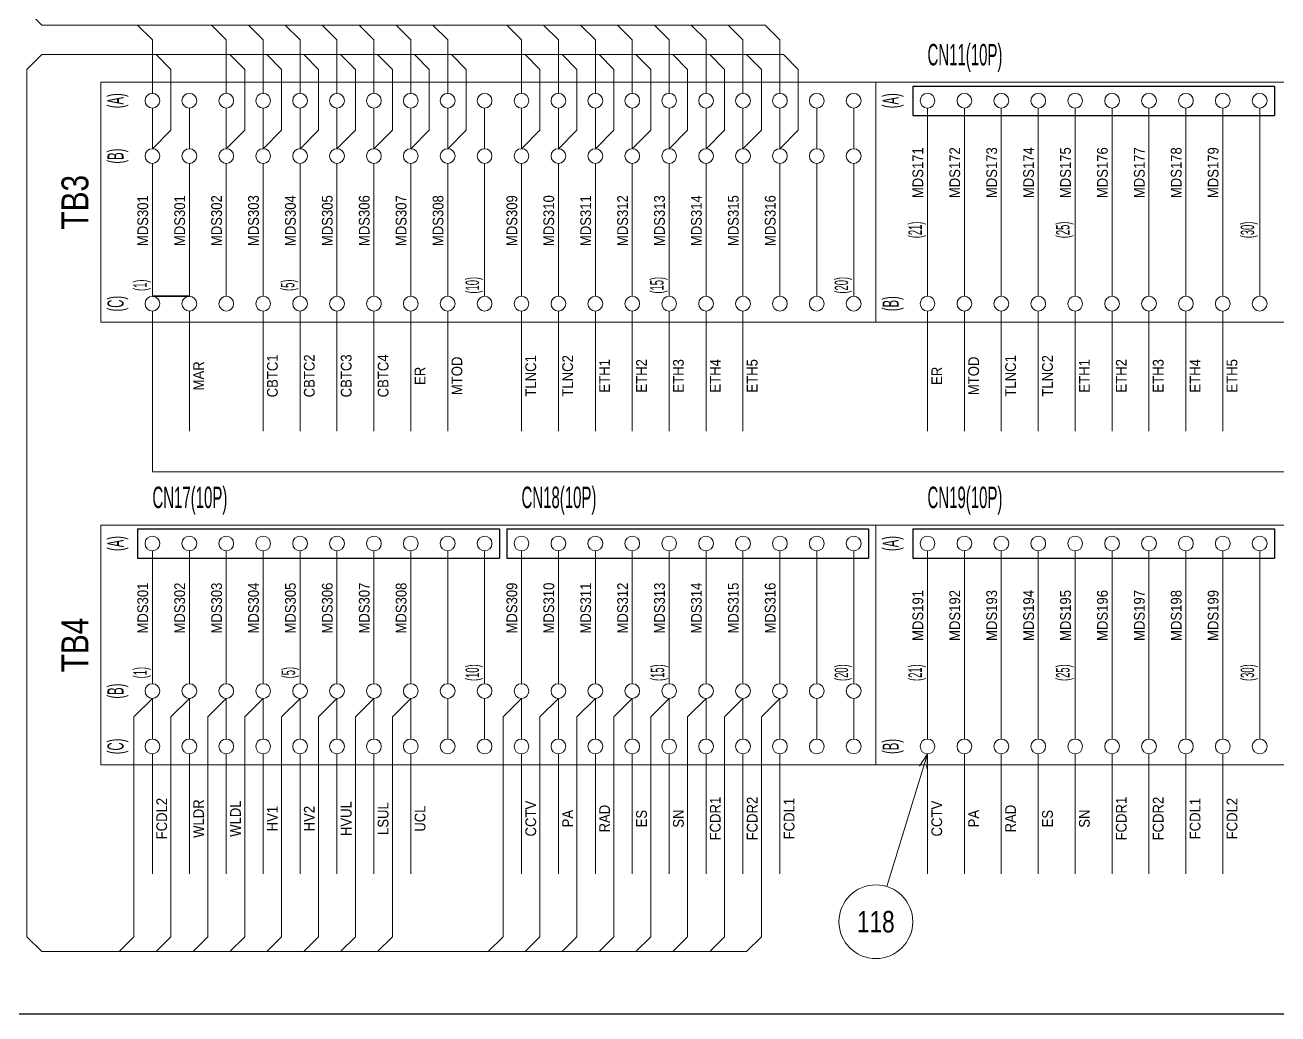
# Model space of a CAD drawing. Header units: millimetres. Extents: x 10 to 832, y 7 to 590.
# Drawn here: x 94.7 to 264.5, y 15 to 149 of the extents above; entities that cross this region are included whole.
import ezdxf
from ezdxf.enums import TextEntityAlignment as Align

# ---------------------------------------------------------------- set-up
doc = ezdxf.new("R2010")
doc.units = ezdxf.units.MM
for name, color, linetype in [('GR1_02', 7, 'Continuous'), ('GR1_03', 7, 'Continuous'), ('GR1_04', 7, 'Continuous'), ('GR1_15', 7, 'Continuous'), ('図面枠B6M', 7, 'Continuous')]:
    doc.layers.add(name, color=color, linetype=linetype)
doc.styles.add('HG丸ｺﾞｼｯｸM-PRO', font='')
doc.styles.get('HG丸ｺﾞｼｯｸM-PRO').set_extended_font_data('HG丸ｺﾞｼｯｸM-PRO')

# ---------------------------------------------------------------- blocks, each defined once
blk = doc.blocks.new('BLKF023')
at = {"layer": '図面枠B6M', "color": 2, "linetype": 'Continuous', "lineweight": 25}
blk.add_line((9.5, 15), (831.5, 15), dxfattribs=at)
blk = doc.blocks.new('BLKF039')
at = {"layer": 'GR1_03', "color": 4, "linetype": 'Continuous', "lineweight": 13}
for p, q in [((197, 57.75), (194.5, 55.25)), ((194.5, 55.25), (194.5, 25.46875)), ((192.5, 23.46875), (194.5, 25.46875))]:
    blk.add_line(p, q, dxfattribs=at)
blk = doc.blocks.new('BLKF040')
at = {"layer": 'GR1_03', "color": 4, "linetype": 'Continuous', "lineweight": 13}
for p, q in [((192, 57.75), (189.5, 55.25)), ((189.5, 55.25), (189.5, 25.46875)), ((187.5, 23.46875), (189.5, 25.46875))]:
    blk.add_line(p, q, dxfattribs=at)
blk = doc.blocks.new('BLKF041')
at = {"layer": 'GR1_03', "color": 4, "linetype": 'Continuous', "lineweight": 13}
for p, q in [((187, 57.75), (184.5, 55.25)), ((184.5, 55.25), (184.5, 25.46875)), ((182.5, 23.46875), (184.5, 25.46875))]:
    blk.add_line(p, q, dxfattribs=at)
blk = doc.blocks.new('BLKF042')
at = {"layer": 'GR1_03', "color": 4, "linetype": 'Continuous', "lineweight": 13}
for p, q in [((182, 57.75), (179.5, 55.25)), ((179.5, 55.25), (179.5, 25.46875)), ((177.5, 23.46875), (179.5, 25.46875))]:
    blk.add_line(p, q, dxfattribs=at)
blk = doc.blocks.new('BLKF043')
at = {"layer": 'GR1_03', "color": 4, "linetype": 'Continuous', "lineweight": 13}
for p, q in [((177, 57.75), (174.5, 55.25)), ((174.5, 55.25), (174.5, 25.46875)), ((172.5, 23.46875), (174.5, 25.46875))]:
    blk.add_line(p, q, dxfattribs=at)
blk = doc.blocks.new('BLKF044')
at = {"layer": 'GR1_03', "color": 4, "linetype": 'Continuous', "lineweight": 13}
for p, q in [((172, 57.75), (169.5, 55.25)), ((169.5, 55.25), (169.5, 25.46875)), ((167.5, 23.46875), (169.5, 25.46875))]:
    blk.add_line(p, q, dxfattribs=at)
blk = doc.blocks.new('BLKF045')
at = {"layer": 'GR1_03', "color": 4, "linetype": 'Continuous', "lineweight": 13}
for p, q in [((167, 57.75), (164.5, 55.25)), ((164.5, 55.25), (164.5, 25.46875)), ((162.5, 23.46875), (164.5, 25.46875))]:
    blk.add_line(p, q, dxfattribs=at)
blk = doc.blocks.new('BLKF046')
at = {"layer": 'GR1_03', "color": 4, "linetype": 'Continuous', "lineweight": 13}
for p, q in [((162, 57.75), (159.5, 55.25)), ((159.5, 55.25), (159.5, 25.46875)), ((157.5, 23.46875), (159.5, 25.46875))]:
    blk.add_line(p, q, dxfattribs=at)
blk = doc.blocks.new('BLKF047')
at = {"layer": 'GR1_03', "color": 4, "linetype": 'Continuous', "lineweight": 13}
for p, q in [((147, 57.75), (144.5, 55.25)), ((144.5, 55.25), (144.5, 25.46875)), ((142.5, 23.46875), (144.5, 25.46875))]:
    blk.add_line(p, q, dxfattribs=at)
blk = doc.blocks.new('BLKF048')
at = {"layer": 'GR1_03', "color": 4, "linetype": 'Continuous', "lineweight": 13}
for p, q in [((142, 57.75), (139.5, 55.25)), ((139.5, 55.25), (139.5, 25.46875)), ((137.5, 23.46875), (139.5, 25.46875))]:
    blk.add_line(p, q, dxfattribs=at)
blk = doc.blocks.new('BLKF049')
at = {"layer": 'GR1_03', "color": 4, "linetype": 'Continuous', "lineweight": 13}
for p, q in [((137, 57.75), (134.5, 55.25)), ((134.5, 55.25), (134.5, 25.46875)), ((132.5, 23.46875), (134.5, 25.46875))]:
    blk.add_line(p, q, dxfattribs=at)
blk = doc.blocks.new('BLKF050')
at = {"layer": 'GR1_03', "color": 4, "linetype": 'Continuous', "lineweight": 13}
for p, q in [((132, 57.75), (129.5, 55.25)), ((129.5, 55.25), (129.5, 25.46875)), ((127.5, 23.46875), (129.5, 25.46875))]:
    blk.add_line(p, q, dxfattribs=at)
blk = doc.blocks.new('BLKF051')
at = {"layer": 'GR1_03', "color": 4, "linetype": 'Continuous', "lineweight": 13}
for p, q in [((127, 57.75), (124.5, 55.25)), ((124.5, 55.25), (124.5, 25.46875)), ((122.5, 23.46875), (124.5, 25.46875))]:
    blk.add_line(p, q, dxfattribs=at)
blk = doc.blocks.new('BLKF052')
at = {"layer": 'GR1_03', "color": 4, "linetype": 'Continuous', "lineweight": 13}
for p, q in [((122, 57.75), (119.5, 55.25)), ((119.5, 55.25), (119.5, 25.46875)), ((117.5, 23.46875), (119.5, 25.46875))]:
    blk.add_line(p, q, dxfattribs=at)
blk = doc.blocks.new('BLKF053')
at = {"layer": 'GR1_03', "color": 4, "linetype": 'Continuous', "lineweight": 13}
for p, q in [((117, 57.75), (114.5, 55.25)), ((114.5, 55.25), (114.5, 25.46875)), ((112.5, 23.46875), (114.5, 25.46875))]:
    blk.add_line(p, q, dxfattribs=at)
blk = doc.blocks.new('BLKF054')
at = {"layer": 'GR1_03', "color": 4, "linetype": 'Continuous', "lineweight": 13}
for p, q in [((112, 57.75), (109.5, 55.25)), ((109.5, 55.25), (109.5, 25.46875)), ((107.5, 23.46875), (109.5, 25.46875))]:
    blk.add_line(p, q, dxfattribs=at)
blk = doc.blocks.new('BLKF038')
at = {"layer": 'GR1_03', "color": 4, "linetype": 'Continuous', "lineweight": 13}
for p, q in [((97, 23.46875), (95, 25.46875)), ((192.5, 23.46875), (97, 23.46875))]:
    blk.add_line(p, q, dxfattribs=at)
for name in ['BLKF054', 'BLKF053', 'BLKF052', 'BLKF051', 'BLKF050', 'BLKF049', 'BLKF048', 'BLKF047', 'BLKF046', 'BLKF045', 'BLKF044', 'BLKF043', 'BLKF042', 'BLKF041', 'BLKF040', 'BLKF039']:
    blk.add_blockref(name, (0, 0), dxfattribs=at)
blk = doc.blocks.new('BLKF056')
at = {"layer": 'GR1_03', "color": 4, "linetype": 'Continuous', "lineweight": 13}
for p, q in [((139.5, 143), (137.5, 145)), ((139.5, 134.75), (139.5, 143)), ((137, 132.25), (139.5, 134.75))]:
    blk.add_line(p, q, dxfattribs=at)
blk = doc.blocks.new('BLKF057')
at = {"layer": 'GR1_03', "color": 4, "linetype": 'Continuous', "lineweight": 13}
for p, q in [((134.5, 143), (132.5, 145)), ((134.5, 134.75), (134.5, 143)), ((132, 132.25), (134.5, 134.75))]:
    blk.add_line(p, q, dxfattribs=at)
blk = doc.blocks.new('BLKF058')
at = {"layer": 'GR1_03', "color": 4, "linetype": 'Continuous', "lineweight": 13}
for p, q in [((129.5, 143), (127.5, 145)), ((129.5, 134.75), (129.5, 143)), ((127, 132.25), (129.5, 134.75))]:
    blk.add_line(p, q, dxfattribs=at)
blk = doc.blocks.new('BLKF059')
at = {"layer": 'GR1_03', "color": 4, "linetype": 'Continuous', "lineweight": 13}
for p, q in [((124.5, 143), (122.5, 145)), ((124.5, 134.75), (124.5, 143)), ((122, 132.25), (124.5, 134.75))]:
    blk.add_line(p, q, dxfattribs=at)
blk = doc.blocks.new('BLKF060')
at = {"layer": 'GR1_03', "color": 4, "linetype": 'Continuous', "lineweight": 13}
for p, q in [((114.5, 143), (112.5, 145)), ((114.5, 134.75), (114.5, 143)), ((112, 132.25), (114.5, 134.75))]:
    blk.add_line(p, q, dxfattribs=at)
blk = doc.blocks.new('BLKF061')
at = {"layer": 'GR1_03', "color": 4, "linetype": 'Continuous', "lineweight": 13}
for p, q in [((144.5, 143), (142.5, 145)), ((144.5, 134.75), (144.5, 143)), ((142, 132.25), (144.5, 134.75))]:
    blk.add_line(p, q, dxfattribs=at)
blk = doc.blocks.new('BLKF062')
at = {"layer": 'GR1_03', "color": 4, "linetype": 'Continuous', "lineweight": 13}
for p, q in [((149.5, 143), (147.5, 145)), ((149.5, 134.75), (149.5, 143)), ((147, 132.25), (149.5, 134.75))]:
    blk.add_line(p, q, dxfattribs=at)
blk = doc.blocks.new('BLKF063')
at = {"layer": 'GR1_03', "color": 4, "linetype": 'Continuous', "lineweight": 13}
for p, q in [((154.5, 143), (152.5, 145)), ((154.5, 134.75), (154.5, 143)), ((152, 132.25), (154.5, 134.75))]:
    blk.add_line(p, q, dxfattribs=at)
blk = doc.blocks.new('BLKF064')
at = {"layer": 'GR1_03', "color": 4, "linetype": 'Continuous', "lineweight": 13}
for p, q in [((184.5, 143), (182.5, 145)), ((184.5, 134.75), (184.5, 143)), ((182, 132.25), (184.5, 134.75))]:
    blk.add_line(p, q, dxfattribs=at)
blk = doc.blocks.new('BLKF065')
at = {"layer": 'GR1_03', "color": 4, "linetype": 'Continuous', "lineweight": 13}
for p, q in [((179.5, 143), (177.5, 145)), ((179.5, 134.75), (179.5, 143)), ((177, 132.25), (179.5, 134.75))]:
    blk.add_line(p, q, dxfattribs=at)
blk = doc.blocks.new('BLKF066')
at = {"layer": 'GR1_03', "color": 4, "linetype": 'Continuous', "lineweight": 13}
for p, q in [((174.5, 143), (172.5, 145)), ((174.5, 134.75), (174.5, 143)), ((172, 132.25), (174.5, 134.75))]:
    blk.add_line(p, q, dxfattribs=at)
blk = doc.blocks.new('BLKF067')
at = {"layer": 'GR1_03', "color": 4, "linetype": 'Continuous', "lineweight": 13}
for p, q in [((169.5, 143), (167.5, 145)), ((169.5, 134.75), (169.5, 143)), ((167, 132.25), (169.5, 134.75))]:
    blk.add_line(p, q, dxfattribs=at)
blk = doc.blocks.new('BLKF068')
at = {"layer": 'GR1_03', "color": 4, "linetype": 'Continuous', "lineweight": 13}
for p, q in [((164.5, 143), (162.5, 145)), ((164.5, 134.75), (164.5, 143)), ((162, 132.25), (164.5, 134.75))]:
    blk.add_line(p, q, dxfattribs=at)
blk = doc.blocks.new('BLKF069')
at = {"layer": 'GR1_03', "color": 4, "linetype": 'Continuous', "lineweight": 13}
for p, q in [((189.5, 143), (187.5, 145)), ((189.5, 134.75), (189.5, 143)), ((187, 132.25), (189.5, 134.75))]:
    blk.add_line(p, q, dxfattribs=at)
blk = doc.blocks.new('BLKF070')
at = {"layer": 'GR1_03', "color": 4, "linetype": 'Continuous', "lineweight": 13}
for p, q in [((194.5, 143), (192.5, 145)), ((194.5, 134.75), (194.5, 143)), ((192, 132.25), (194.5, 134.75))]:
    blk.add_line(p, q, dxfattribs=at)
blk = doc.blocks.new('BLKF071')
at = {"layer": 'GR1_03', "color": 4, "linetype": 'Continuous', "lineweight": 13}
for p, q in [((199.5, 143), (197.5, 145)), ((199.5, 134.75), (199.5, 143)), ((197, 132.25), (199.5, 134.75))]:
    blk.add_line(p, q, dxfattribs=at)
blk = doc.blocks.new('BLKF055')
at = {"layer": 'GR1_03', "color": 4, "linetype": 'Continuous', "lineweight": 13}
blk.add_line((97, 145), (197.5, 145), dxfattribs=at)
for name in ['BLKF060', 'BLKF059', 'BLKF058', 'BLKF057', 'BLKF056', 'BLKF061', 'BLKF062', 'BLKF063', 'BLKF068', 'BLKF067', 'BLKF066', 'BLKF065', 'BLKF064', 'BLKF069', 'BLKF070', 'BLKF071']:
    blk.add_blockref(name, (0, 0), dxfattribs=at)
blk = doc.blocks.new('BLKF037')
at = {"layer": 'GR1_03', "color": 4, "linetype": 'Continuous', "lineweight": 13}
for q in [(97, 145), (95, 25.46875)]:
    blk.add_line((95, 143), q, dxfattribs=at)
for name in ['BLKF055', 'BLKF038']:
    blk.add_blockref(name, (0, 0), dxfattribs=at)
blk = doc.blocks.new('BLKF092')
at = {"layer": 'GR1_03', "color": 4, "linetype": 'Continuous', "lineweight": 13}
for p, q in [((97, 149), (195, 149)), ((110, 149), (112, 147)), ((120, 149), (122, 147)), ((125, 149), (127, 147)), ((130, 149), (132, 147)), ((135, 149), (137, 147)), ((140, 149), (142, 147)), ((145, 149), (147, 147)), ((150, 149), (152, 147)), ((160, 149), (162, 147)), ((165, 149), (167, 147)), ((170, 149), (172, 147)), ((175, 149), (177, 147)), ((180, 149), (182, 147)), ((185, 149), (187, 147)), ((190, 149), (192, 147)), ((195, 149), (197, 147)), ((112, 147), (112, 139.75)), ((122, 147), (122, 139.75)), ((127, 147), (127, 139.75)), ((132, 147), (132, 139.75)), ((137, 147), (137, 139.75)), ((142, 147), (142, 139.75)), ((147, 147), (147, 139.75)), ((152, 147), (152, 139.75)), ((162, 147), (162, 139.75)), ((167, 147), (167, 139.75)), ((172, 147), (172, 139.75)), ((177, 147), (177, 139.75)), ((182, 147), (182, 139.75)), ((187, 147), (187, 139.75)), ((192, 147), (192, 139.75)), ((197, 147), (197, 139.75))]:
    blk.add_line(p, q, dxfattribs=at)
blk = doc.blocks.new('BLKF094')
at = {"layer": 'GR1_03', "color": 4, "linetype": 'Continuous', "lineweight": 13}
for p, q in [((134.5, 203), (132.5, 205)), ((134.5, 194.75), (134.5, 203)), ((132, 192.25), (134.5, 194.75))]:
    blk.add_line(p, q, dxfattribs=at)
blk = doc.blocks.new('BLKF095')
at = {"layer": 'GR1_03', "color": 4, "linetype": 'Continuous', "lineweight": 13}
for p, q in [((129.5, 203), (127.5, 205)), ((129.5, 194.75), (129.5, 203)), ((127, 192.25), (129.5, 194.75))]:
    blk.add_line(p, q, dxfattribs=at)
blk = doc.blocks.new('BLKF096')
at = {"layer": 'GR1_03', "color": 4, "linetype": 'Continuous', "lineweight": 13}
for p, q in [((124.5, 203), (122.5, 205)), ((124.5, 194.75), (124.5, 203)), ((122, 192.25), (124.5, 194.75))]:
    blk.add_line(p, q, dxfattribs=at)
blk = doc.blocks.new('BLKF097')
at = {"layer": 'GR1_03', "color": 4, "linetype": 'Continuous', "lineweight": 13}
for p, q in [((119.5, 203), (117.5, 205)), ((119.5, 194.75), (119.5, 203)), ((117, 192.25), (119.5, 194.75))]:
    blk.add_line(p, q, dxfattribs=at)
blk = doc.blocks.new('BLKF098')
at = {"layer": 'GR1_03', "color": 4, "linetype": 'Continuous', "lineweight": 13}
for p, q in [((114.5, 203), (112.5, 205)), ((114.5, 194.75), (114.5, 203)), ((112, 192.25), (114.5, 194.75))]:
    blk.add_line(p, q, dxfattribs=at)
blk = doc.blocks.new('BLKF099')
at = {"layer": 'GR1_03', "color": 4, "linetype": 'Continuous', "lineweight": 13}
for p, q in [((139.5, 203), (137.5, 205)), ((139.5, 194.75), (139.5, 203)), ((137, 192.25), (139.5, 194.75))]:
    blk.add_line(p, q, dxfattribs=at)
blk = doc.blocks.new('BLKF100')
at = {"layer": 'GR1_03', "color": 4, "linetype": 'Continuous', "lineweight": 13}
for p, q in [((144.5, 203), (142.5, 205)), ((144.5, 194.75), (144.5, 203)), ((142, 192.25), (144.5, 194.75))]:
    blk.add_line(p, q, dxfattribs=at)
blk = doc.blocks.new('BLKF101')
at = {"layer": 'GR1_03', "color": 4, "linetype": 'Continuous', "lineweight": 13}
for p, q in [((149.5, 203), (147.5, 205)), ((149.5, 194.75), (149.5, 203)), ((147, 192.25), (149.5, 194.75))]:
    blk.add_line(p, q, dxfattribs=at)
blk = doc.blocks.new('BLKF102')
at = {"layer": 'GR1_03', "color": 4, "linetype": 'Continuous', "lineweight": 13}
for p, q in [((184.5, 203), (182.5, 205)), ((184.5, 194.75), (184.5, 203)), ((182, 192.25), (184.5, 194.75))]:
    blk.add_line(p, q, dxfattribs=at)
blk = doc.blocks.new('BLKF103')
at = {"layer": 'GR1_03', "color": 4, "linetype": 'Continuous', "lineweight": 13}
for p, q in [((179.5, 203), (177.5, 205)), ((179.5, 194.75), (179.5, 203)), ((177, 192.25), (179.5, 194.75))]:
    blk.add_line(p, q, dxfattribs=at)
blk = doc.blocks.new('BLKF104')
at = {"layer": 'GR1_03', "color": 4, "linetype": 'Continuous', "lineweight": 13}
for p, q in [((174.5, 203), (172.5, 205)), ((174.5, 194.75), (174.5, 203)), ((172, 192.25), (174.5, 194.75))]:
    blk.add_line(p, q, dxfattribs=at)
blk = doc.blocks.new('BLKF105')
at = {"layer": 'GR1_03', "color": 4, "linetype": 'Continuous', "lineweight": 13}
for p, q in [((169.5, 203), (167.5, 205)), ((169.5, 194.75), (169.5, 203)), ((167, 192.25), (169.5, 194.75))]:
    blk.add_line(p, q, dxfattribs=at)
blk = doc.blocks.new('BLKF106')
at = {"layer": 'GR1_03', "color": 4, "linetype": 'Continuous', "lineweight": 13}
for p, q in [((164.5, 203), (162.5, 205)), ((164.5, 194.75), (164.5, 203)), ((162, 192.25), (164.5, 194.75))]:
    blk.add_line(p, q, dxfattribs=at)
blk = doc.blocks.new('BLKF107')
at = {"layer": 'GR1_03', "color": 4, "linetype": 'Continuous', "lineweight": 13}
for p, q in [((189.5, 203), (187.5, 205)), ((189.5, 194.75), (189.5, 203)), ((187, 192.25), (189.5, 194.75))]:
    blk.add_line(p, q, dxfattribs=at)
blk = doc.blocks.new('BLKF108')
at = {"layer": 'GR1_03', "color": 4, "linetype": 'Continuous', "lineweight": 13}
for p, q in [((194.5, 203), (192.5, 205)), ((194.5, 194.75), (194.5, 203)), ((192, 192.25), (194.5, 194.75))]:
    blk.add_line(p, q, dxfattribs=at)
blk = doc.blocks.new('BLKF109')
at = {"layer": 'GR1_03', "color": 4, "linetype": 'Continuous', "lineweight": 13}
for p, q in [((199.5, 203), (197.5, 205)), ((199.5, 194.75), (199.5, 203)), ((197, 192.25), (199.5, 194.75))]:
    blk.add_line(p, q, dxfattribs=at)
blk = doc.blocks.new('BLKF093')
at = {"layer": 'GR1_03', "color": 4, "linetype": 'Continuous', "lineweight": 13}
blk.add_line((97, 205), (197.5, 205), dxfattribs=at)
for name in ['BLKF098', 'BLKF097', 'BLKF096', 'BLKF095', 'BLKF094', 'BLKF099', 'BLKF100', 'BLKF101', 'BLKF106', 'BLKF105', 'BLKF104', 'BLKF103', 'BLKF102', 'BLKF107', 'BLKF108', 'BLKF109']:
    blk.add_blockref(name, (0, 0), dxfattribs=at)
blk = doc.blocks.new('BLKF091')
at = {"layer": 'GR1_03', "color": 4, "linetype": 'Continuous', "lineweight": 13}
for p, q in [((95, 203), (97, 205)), ((95, 203), (95, 151)), ((95, 151), (97, 149))]:
    blk.add_line(p, q, dxfattribs=at)
for name in ['BLKF093', 'BLKF092']:
    blk.add_blockref(name, (0, 0), dxfattribs=at)
blk = doc.blocks.new('BLKF115')
at = {"layer": 'GR1_03', "color": 2, "linetype": 'Continuous', "lineweight": 25}
for p, q in [((215, 140.75), (264, 140.75)), ((215, 140.75), (215, 136.75)), ((264, 140.75), (264, 136.75)), ((215, 136.75), (264, 136.75))]:
    blk.add_line(p, q, dxfattribs=at)
blk = doc.blocks.new('BLKF117')
at = {"layer": 'GR1_03', "color": 2, "linetype": 'Continuous', "lineweight": 25}
for p, q in [((215, 80.75), (264, 80.75)), ((215, 80.75), (215, 76.75)), ((264, 80.75), (264, 76.75)), ((215, 76.75), (264, 76.75))]:
    blk.add_line(p, q, dxfattribs=at)
blk = doc.blocks.new('FXTIP_ARROW_S')
at = {"color": 0, "linetype": 'Continuous', "lineweight": -2}
for q in [(-1, 0), (-0.966, 0.259), (-0.966, -0.259)]:
    blk.add_line((0, 0), q, dxfattribs=at)
blk = doc.blocks.new('BLKF122')
at = {"layer": 'GR1_03', "color": 2, "linetype": 'Continuous', "lineweight": 25}
for p, q in [((110, 80.75), (159, 80.75)), ((110, 80.75), (110, 76.75)), ((159, 80.75), (159, 76.75)), ((110, 76.75), (159, 76.75))]:
    blk.add_line(p, q, dxfattribs=at)
blk = doc.blocks.new('BLKF123')
at = {"layer": 'GR1_03', "color": 2, "linetype": 'Continuous', "lineweight": 25}
for p, q in [((160, 80.75), (209, 80.75)), ((160, 80.75), (160, 76.75)), ((209, 80.75), (209, 76.75)), ((160, 76.75), (209, 76.75))]:
    blk.add_line(p, q, dxfattribs=at)
blk = doc.blocks.new('BLKF308')
at = {"layer": 'GR1_02', "color": 4, "linetype": 'Continuous', "lineweight": 13}
for p, q in [((315, 81.25), (210, 81.25)), ((210, 48.75), (210, 81.25)), ((315, 48.75), (315, 81.25)), ((217, 52.25), (217, 77.75)), ((222, 52.25), (222, 77.75)), ((227, 52.25), (227, 77.75)), ((232, 52.25), (232, 77.75)), ((237, 52.25), (237, 77.75)), ((242, 52.25), (242, 77.75)), ((247, 52.25), (247, 77.75)), ((252, 52.25), (252, 77.75)), ((257, 52.25), (257, 77.75)), ((262, 52.25), (262, 77.75)), ((267, 52.25), (267, 77.75)), ((272, 52.25), (272, 77.75)), ((277, 52.25), (277, 77.75)), ((282, 52.25), (282, 77.75)), ((287, 52.25), (287, 77.75)), ((292, 52.25), (292, 77.75)), ((297, 52.25), (297, 77.75)), ((302, 52.25), (302, 77.75)), ((307, 52.25), (307, 77.75)), ((312, 52.25), (312, 77.75)), ((315, 48.75), (210, 48.75))]:
    blk.add_line(p, q, dxfattribs=at)
for centre in [(217, 78.75), (222, 78.75), (227, 78.75), (232, 78.75), (237, 78.75), (242, 78.75), (247, 78.75), (252, 78.75), (257, 78.75), (262, 78.75), (267, 78.75), (272, 78.75), (277, 78.75), (282, 78.75), (287, 78.75), (292, 78.75), (297, 78.75), (302, 78.75), (307, 78.75), (312, 78.75), (217, 51.25), (222, 51.25), (227, 51.25), (232, 51.25), (237, 51.25), (242, 51.25), (247, 51.25), (252, 51.25), (257, 51.25), (262, 51.25), (267, 51.25), (272, 51.25), (277, 51.25), (282, 51.25), (287, 51.25), (292, 51.25), (297, 51.25), (302, 51.25), (307, 51.25), (312, 51.25)]:
    blk.add_circle(centre, 1, dxfattribs=at)
at = {"layer": 'GR1_02', "color": 3, "linetype": 'Continuous', "lineweight": 35, "style": 'HG丸ｺﾞｼｯｸM-PRO'}
for s, height, width, p in [('(A)', 2.182, 0.522521, (212, 78.75)), ('(21)', 1.818, 0.521214, (215.33, 61.25)), ('(25)', 1.818, 0.521214, (235.33, 61.25)), ('(30)', 1.818, 0.521214, (260.33, 61.25)), ('(35)', 1.818, 0.521214, (285.33, 61.25)), ('(40)', 1.818, 0.521214, (310.33, 61.25)), ('(B)', 2.182, 0.521304, (212, 51.25))]:
    blk.add_text(s, height=height, rotation=90, dxfattribs=dict(at, width=width)).set_placement(p, align=Align.MIDDLE_CENTER)
blk = doc.blocks.new('BLKF309')
at = {"layer": 'GR1_02', "color": 4, "linetype": 'Continuous', "lineweight": 13}
for p, q in [((210, 81.25), (105, 81.25)), ((105, 48.75), (105, 81.25)), ((210, 48.75), (210, 81.25)), ((112, 59.75), (112, 77.75)), ((117, 59.75), (117, 77.75)), ((122, 59.75), (122, 77.75)), ((127, 59.75), (127, 77.75)), ((132, 59.75), (132, 77.75)), ((137, 59.75), (137, 77.75)), ((142, 59.75), (142, 77.75)), ((147, 59.75), (147, 77.75)), ((152, 59.75), (152, 77.75)), ((157, 59.75), (157, 77.75)), ((162, 59.75), (162, 77.75)), ((167, 59.75), (167, 77.75)), ((172, 59.75), (172, 77.75)), ((177, 59.75), (177, 77.75)), ((182, 59.75), (182, 77.75)), ((187, 59.75), (187, 77.75)), ((192, 59.75), (192, 77.75)), ((197, 59.75), (197, 77.75)), ((202, 59.75), (202, 77.75)), ((207, 59.75), (207, 77.75)), ((112, 57.75), (112, 52.25)), ((117, 57.75), (117, 52.25)), ((122, 57.75), (122, 52.25)), ((127, 57.75), (127, 52.25)), ((132, 57.75), (132, 52.25)), ((137, 57.75), (137, 52.25)), ((142, 57.75), (142, 52.25)), ((147, 57.75), (147, 52.25)), ((152, 57.75), (152, 52.25)), ((157, 57.75), (157, 52.25)), ((162, 57.75), (162, 52.25)), ((167, 57.75), (167, 52.25)), ((172, 57.75), (172, 52.25)), ((177, 57.75), (177, 52.25)), ((182, 57.75), (182, 52.25)), ((187, 57.75), (187, 52.25)), ((192, 57.75), (192, 52.25)), ((197, 57.75), (197, 52.25)), ((202, 57.75), (202, 52.25)), ((207, 57.75), (207, 52.25)), ((210, 48.75), (105, 48.75))]:
    blk.add_line(p, q, dxfattribs=at)
for centre in [(112, 78.75), (117, 78.75), (122, 78.75), (127, 78.75), (132, 78.75), (137, 78.75), (142, 78.75), (147, 78.75), (152, 78.75), (157, 78.75), (162, 78.75), (167, 78.75), (172, 78.75), (177, 78.75), (182, 78.75), (187, 78.75), (192, 78.75), (197, 78.75), (202, 78.75), (207, 78.75), (112, 58.75), (117, 58.75), (122, 58.75), (127, 58.75), (132, 58.75), (137, 58.75), (142, 58.75), (147, 58.75), (152, 58.75), (157, 58.75), (162, 58.75), (167, 58.75), (172, 58.75), (177, 58.75), (182, 58.75), (187, 58.75), (192, 58.75), (197, 58.75), (202, 58.75), (207, 58.75), (112, 51.25), (117, 51.25), (122, 51.25), (127, 51.25), (132, 51.25), (137, 51.25), (142, 51.25), (147, 51.25), (152, 51.25), (157, 51.25), (162, 51.25), (167, 51.25), (172, 51.25), (177, 51.25), (182, 51.25), (187, 51.25), (192, 51.25), (197, 51.25), (202, 51.25), (207, 51.25)]:
    blk.add_circle(centre, 1, dxfattribs=at)
at = {"layer": 'GR1_02', "color": 3, "linetype": 'Continuous', "lineweight": 35, "style": 'HG丸ｺﾞｼｯｸM-PRO'}
for s, height, width, p in [('(A)', 2.182, 0.522521, (107, 78.75)), ('(1)', 1.818, 0.521222, (110.33, 61.25)), ('(5)', 1.818, 0.521222, (130.42, 61.25)), ('(10)', 1.818, 0.521214, (155.33, 61.25)), ('(15)', 1.818, 0.521214, (180.42, 61.25)), ('(20)', 1.818, 0.521214, (205.33, 61.25)), ('(B)', 2.182, 0.521304, (107, 58.75)), ('(C)', 2.182, 0.52136, (107, 51.25))]:
    blk.add_text(s, height=height, rotation=90, dxfattribs=dict(at, width=width)).set_placement(p, align=Align.MIDDLE_CENTER)
blk = doc.blocks.new('BLKF306')
at = {"layer": 'GR1_02', "color": 4, "linetype": 'Continuous', "lineweight": 13}
for name in ['BLKF309', 'BLKF308']:
    blk.add_blockref(name, (0, 0), dxfattribs=at)
blk = doc.blocks.new('BLKF327')
at = {"layer": 'GR1_02', "color": 4, "linetype": 'Continuous', "lineweight": 13}
for p, q in [((105, 108.75), (105, 141.25)), ((210, 141.25), (105, 141.25)), ((210, 108.75), (210, 141.25)), ((112, 132.25), (112, 137.75)), ((117, 132.25), (117, 137.75)), ((122, 132.25), (122, 137.75)), ((127, 132.25), (127, 137.75)), ((132, 132.25), (132, 137.75)), ((137, 132.25), (137, 137.75)), ((142, 132.25), (142, 137.75)), ((147, 132.25), (147, 137.75)), ((152, 132.25), (152, 137.75)), ((157, 132.25), (157, 137.75)), ((162, 132.25), (162, 137.75)), ((167, 132.25), (167, 137.75)), ((172, 132.25), (172, 137.75)), ((177, 132.25), (177, 137.75)), ((182, 132.25), (182, 137.75)), ((187, 132.25), (187, 137.75)), ((192, 132.25), (192, 137.75)), ((197, 132.25), (197, 137.75)), ((202, 132.25), (202, 137.75)), ((207, 132.25), (207, 137.75)), ((112, 130.25), (112, 112.25)), ((117, 130.25), (117, 112.25)), ((122, 130.25), (122, 112.25)), ((127, 130.25), (127, 112.25)), ((132, 130.25), (132, 112.25)), ((137, 130.25), (137, 112.25)), ((142, 130.25), (142, 112.25)), ((147, 130.25), (147, 112.25)), ((152, 130.25), (152, 112.25)), ((157, 130.25), (157, 112.25)), ((162, 130.25), (162, 112.25)), ((167, 130.25), (167, 112.25)), ((172, 130.25), (172, 112.25)), ((177, 130.25), (177, 112.25)), ((182, 130.25), (182, 112.25)), ((187, 130.25), (187, 112.25)), ((192, 130.25), (192, 112.25)), ((197, 130.25), (197, 112.25)), ((202, 130.25), (202, 112.25)), ((207, 130.25), (207, 112.25)), ((210, 108.75), (105, 108.75))]:
    blk.add_line(p, q, dxfattribs=at)
for centre in [(112, 138.75), (117, 138.75), (122, 138.75), (127, 138.75), (132, 138.75), (137, 138.75), (142, 138.75), (147, 138.75), (152, 138.75), (157, 138.75), (162, 138.75), (167, 138.75), (172, 138.75), (177, 138.75), (182, 138.75), (187, 138.75), (192, 138.75), (197, 138.75), (202, 138.75), (207, 138.75), (112, 131.25), (117, 131.25), (122, 131.25), (127, 131.25), (132, 131.25), (137, 131.25), (142, 131.25), (147, 131.25), (152, 131.25), (157, 131.25), (162, 131.25), (167, 131.25), (172, 131.25), (177, 131.25), (182, 131.25), (187, 131.25), (192, 131.25), (197, 131.25), (202, 131.25), (207, 131.25), (112, 111.25), (117, 111.25), (122, 111.25), (127, 111.25), (132, 111.25), (137, 111.25), (142, 111.25), (147, 111.25), (152, 111.25), (157, 111.25), (162, 111.25), (167, 111.25), (172, 111.25), (177, 111.25), (182, 111.25), (187, 111.25), (192, 111.25), (197, 111.25), (202, 111.25), (207, 111.25)]:
    blk.add_circle(centre, 1, dxfattribs=at)
at = {"layer": 'GR1_02', "color": 3, "linetype": 'Continuous', "lineweight": 35, "style": 'HG丸ｺﾞｼｯｸM-PRO'}
for s, height, width, p in [('(A)', 2.182, 0.522521, (107, 138.75)), ('(B)', 2.182, 0.521304, (107, 131.25)), ('(1)', 1.818, 0.521222, (110.33, 113.75)), ('(5)', 1.818, 0.521222, (130.33, 113.75)), ('(10)', 1.818, 0.521214, (155.33, 113.75)), ('(15)', 1.818, 0.521214, (180.33, 113.75)), ('(20)', 1.818, 0.521214, (205.33, 113.75)), ('(C)', 2.182, 0.52136, (107, 111.25))]:
    blk.add_text(s, height=height, rotation=90, dxfattribs=dict(at, width=width)).set_placement(p, align=Align.MIDDLE_CENTER)
blk = doc.blocks.new('BLKF328')
at = {"layer": 'GR1_02', "color": 4, "linetype": 'Continuous', "lineweight": 13}
for p, q in [((315, 141.25), (210, 141.25)), ((210, 108.75), (210, 141.25)), ((315, 108.75), (315, 141.25)), ((217, 112.25), (217, 137.75)), ((222, 112.25), (222, 137.75)), ((227, 112.25), (227, 137.75)), ((232, 112.25), (232, 137.75)), ((237, 112.25), (237, 137.75)), ((242, 112.25), (242, 137.75)), ((247, 112.25), (247, 137.75)), ((252, 112.25), (252, 137.75)), ((257, 112.25), (257, 137.75)), ((262, 112.25), (262, 137.75)), ((267, 112.25), (267, 137.75)), ((272, 112.25), (272, 137.75)), ((277, 112.25), (277, 137.75)), ((282, 112.25), (282, 137.75)), ((287, 112.25), (287, 137.75)), ((292, 112.25), (292, 137.75)), ((297, 112.25), (297, 137.75)), ((302, 112.25), (302, 137.75)), ((307, 112.25), (307, 137.75)), ((312, 112.25), (312, 137.75)), ((315, 108.75), (210, 108.75))]:
    blk.add_line(p, q, dxfattribs=at)
for centre in [(217, 138.75), (222, 138.75), (227, 138.75), (232, 138.75), (237, 138.75), (242, 138.75), (247, 138.75), (252, 138.75), (257, 138.75), (262, 138.75), (267, 138.75), (272, 138.75), (277, 138.75), (282, 138.75), (287, 138.75), (292, 138.75), (297, 138.75), (302, 138.75), (307, 138.75), (312, 138.75), (217, 111.25), (222, 111.25), (227, 111.25), (232, 111.25), (237, 111.25), (242, 111.25), (247, 111.25), (252, 111.25), (257, 111.25), (262, 111.25), (267, 111.25), (272, 111.25), (277, 111.25), (282, 111.25), (287, 111.25), (292, 111.25), (297, 111.25), (302, 111.25), (307, 111.25), (312, 111.25)]:
    blk.add_circle(centre, 1, dxfattribs=at)
at = {"layer": 'GR1_02', "color": 3, "linetype": 'Continuous', "lineweight": 35, "style": 'HG丸ｺﾞｼｯｸM-PRO'}
for s, height, width, p in [('(A)', 2.182, 0.522521, (212, 138.75)), ('(21)', 1.818, 0.521214, (215.33, 121.25)), ('(25)', 1.818, 0.521214, (235.33, 121.25)), ('(30)', 1.818, 0.521214, (260.33, 121.25)), ('(35)', 1.818, 0.521214, (285.33, 121.25)), ('(40)', 1.818, 0.521214, (310.33, 121.25)), ('(B)', 2.182, 0.521304, (212, 111.25))]:
    blk.add_text(s, height=height, rotation=90, dxfattribs=dict(at, width=width)).set_placement(p, align=Align.MIDDLE_CENTER)
blk = doc.blocks.new('BLKF325')
at = {"layer": 'GR1_02', "color": 4, "linetype": 'Continuous', "lineweight": 13}
for name in ['BLKF327', 'BLKF328']:
    blk.add_blockref(name, (0, 0), dxfattribs=at)

msp = doc.modelspace()

# ---------------------------------------------------------------- linework, layer by layer
at = {"layer": 'GR1_03', "color": 3, "linetype": 'Continuous', "lineweight": 35}
msp.add_line((112, 112.25), (117, 112.25), dxfattribs=at)
at = {"layer": 'GR1_03', "color": 4, "linetype": 'Continuous', "lineweight": 13}
for p, q in [((112, 110.25), (112, 88.47)), ((117, 110.25), (117, 93.97)), ((127, 110.25), (127, 93.97)), ((132, 110.25), (132, 93.97)), ((137, 110.25), (137, 93.97)), ((142, 110.25), (142, 93.97)), ((147, 110.25), (147, 93.97)), ((152, 110.25), (152, 93.97)), ((162, 110.25), (162, 93.97)), ((167, 110.25), (167, 93.97)), ((172, 110.25), (172, 93.97)), ((177, 110.25), (177, 93.97)), ((182, 110.25), (182, 93.97)), ((187, 110.25), (187, 93.97)), ((192, 110.25), (192, 93.97)), ((217, 110.25), (217, 93.97)), ((222, 110.25), (222, 93.97)), ((227, 110.25), (227, 93.97)), ((232, 110.25), (232, 93.97)), ((237, 110.25), (237, 93.97)), ((242, 110.25), (242, 93.97)), ((247, 110.25), (247, 93.97)), ((252, 110.25), (252, 93.97)), ((257, 110.25), (257, 93.97)), ((112, 88.47), (452, 88.47)), ((112, 50.25), (112, 33.97)), ((117, 50.25), (117, 33.97)), ((122, 50.25), (122, 33.97)), ((127, 50.25), (127, 33.97)), ((132, 50.25), (132, 33.97)), ((137, 50.25), (137, 33.97)), ((142, 50.25), (142, 33.97)), ((147, 50.25), (147, 33.97)), ((162, 50.25), (162, 33.97)), ((167, 50.25), (167, 33.97)), ((172, 50.25), (172, 33.97)), ((177, 50.25), (177, 33.97)), ((182, 50.25), (182, 33.97)), ((187, 50.25), (187, 33.97)), ((192, 50.25), (192, 33.97)), ((197, 50.25), (197, 33.97)), ((217, 50.25), (217, 33.97)), ((222, 50.25), (222, 33.97)), ((227, 50.25), (227, 33.97)), ((232, 50.25), (232, 33.97)), ((237, 50.25), (237, 33.97)), ((242, 50.25), (242, 33.97)), ((247, 50.25), (247, 33.97)), ((252, 50.25), (252, 33.97)), ((257, 50.25), (257, 33.97))]:
    msp.add_line(p, q, dxfattribs=at)
at = {"layer": 'GR1_15', "color": 4, "linetype": 'Continuous', "lineweight": 13}
msp.add_line((217, 50.25), (211.47, 32.28), dxfattribs=at)
msp.add_circle((210, 27.5), 5, dxfattribs=at)

# ---------------------------------------------------------------- block references
at = {"layer": 'GR1_02', "color": 4, "linetype": 'Continuous', "lineweight": 13}
for name in ['BLKF325', 'BLKF306']:
    msp.add_blockref(name, (0, 0), dxfattribs=at)
at = {"layer": 'GR1_03', "color": 4, "linetype": 'Continuous', "lineweight": 13}
for name in ['BLKF091', 'BLKF037']:
    msp.add_blockref(name, (0, 0), dxfattribs=at)
at = {"layer": 'GR1_03', "color": 2, "linetype": 'Continuous', "lineweight": 25}
for name in ['BLKF115', 'BLKF122', 'BLKF123', 'BLKF117']:
    msp.add_blockref(name, (0, 0), dxfattribs=at)
at = {"layer": 'GR1_15', "color": 4, "linetype": 'Continuous', "lineweight": 13, "xscale": 2, "yscale": 2, "rotation": 72.89727103094819}
msp.add_blockref('FXTIP_ARROW_S', (217, 50.25), dxfattribs=at)
at = {"layer": '図面枠B6M', "color": 4, "linetype": 'Continuous', "lineweight": 13}
msp.add_blockref('BLKF023', (0, 0), dxfattribs=at)

# ---------------------------------------------------------------- texts
at = {"layer": 'GR1_02', "color": 3, "linetype": 'Continuous', "lineweight": 35, "style": 'HG丸ｺﾞｼｯｸM-PRO', "width": 0.829711}
for s, p in [('TB3', (101.5, 125)), ('TB4', (101.5, 65))]:
    msp.add_text(s, height=3.636, rotation=90, dxfattribs=at).set_placement(p, align=Align.MIDDLE_CENTER)
at = {"layer": 'GR1_03', "color": 3, "linetype": 'Continuous', "lineweight": 35, "style": 'HG丸ｺﾞｼｯｸM-PRO', "width": 0.521538}
for s, p in [('CN11(10P)', (217, 145)), ('CN17(10P)', (112, 85)), ('CN18(10P)', (162, 85)), ('CN19(10P)', (217, 85))]:
    msp.add_text(s, height=2.909, dxfattribs=at).set_placement(p, align=Align.MIDDLE_LEFT)
at = {"layer": 'GR1_04', "color": 3, "linetype": 'Continuous', "lineweight": 35, "style": 'HG丸ｺﾞｼｯｸM-PRO'}
for s, width, p in [('MDS174', 0.911744, (230.69, 129)), ('MDS171', 0.911744, (215.69, 129)), ('MDS172', 0.911744, (220.69, 129)), ('MDS173', 0.911744, (225.69, 129)), ('MDS175', 0.911744, (235.69, 129)), ('MDS176', 0.911744, (240.69, 129)), ('MDS177', 0.911744, (245.69, 129)), ('MDS178', 0.911744, (250.69, 129)), ('MDS179', 0.911744, (255.69, 129)), ('MDS301', 0.911744, (110.69, 122.5)), ('MDS301', 0.911744, (115.69, 122.5)), ('MDS302', 0.911744, (120.69, 122.5)), ('MDS303', 0.911744, (125.69, 122.5)), ('MDS304', 0.911744, (130.69, 122.5)), ('MDS305', 0.911744, (135.69, 122.5)), ('MDS306', 0.911744, (140.69, 122.5)), ('MDS307', 0.911744, (145.69, 122.5)), ('MDS308', 0.911744, (150.69, 122.5)), ('MDS309', 0.911744, (160.69, 122.5)), ('MDS310', 0.911744, (165.69, 122.5)), ('MDS311', 0.911744, (170.69, 122.5)), ('MDS312', 0.911744, (175.69, 122.5)), ('MDS313', 0.911744, (180.69, 122.5)), ('MDS314', 0.911744, (185.69, 122.5)), ('MDS315', 0.911744, (190.69, 122.5)), ('MDS316', 0.911744, (195.69, 122.5)), ('CBTC1', 0.912418, (128.25, 101.47)), ('CBTC2', 0.912418, (133.25, 101.47)), ('CBTC3', 0.912418, (138.25, 101.47)), ('CBTC4', 0.912418, (143.25, 101.47)), ('MTOD', 0.912516, (153.25, 101.47)), ('TLNC1', 0.912176, (163.25, 101.47)), ('TLNC2', 0.912176, (168.25, 101.47)), ('ETH1', 0.912511, (173.25, 101.47)), ('ETH2', 0.912511, (178.25, 101.47)), ('ETH3', 0.912511, (183.25, 101.47)), ('ETH4', 0.912511, (188.25, 101.47)), ('ETH5', 0.912511, (193.25, 101.47)), ('MTOD', 0.912516, (223.25, 101.47)), ('TLNC1', 0.912176, (228.25, 101.47)), ('TLNC2', 0.912176, (233.25, 101.47)), ('ETH1', 0.912511, (238.25, 101.47)), ('ETH2', 0.912511, (243.25, 101.47)), ('ETH3', 0.912511, (248.25, 101.47)), ('ETH4', 0.912511, (253.25, 101.47)), ('ETH5', 0.912511, (258.25, 101.47)), ('MAR', 0.913843, (118.25, 101.47)), ('ER', 0.914168, (148.25, 101.47)), ('ER', 0.914168, (218.25, 101.47)), ('MDS301', 0.911744, (110.69, 70)), ('MDS302', 0.911744, (115.69, 70)), ('MDS303', 0.911744, (120.69, 70)), ('MDS304', 0.911744, (125.69, 70)), ('MDS305', 0.911744, (130.69, 70)), ('MDS306', 0.911744, (135.69, 70)), ('MDS307', 0.911744, (140.69, 70)), ('MDS308', 0.911744, (145.69, 70)), ('MDS309', 0.911744, (160.69, 70)), ('MDS310', 0.911744, (165.69, 70)), ('MDS311', 0.911744, (170.69, 70)), ('MDS312', 0.911744, (175.69, 70)), ('MDS313', 0.911744, (180.69, 70)), ('MDS314', 0.911744, (185.69, 70)), ('MDS315', 0.911744, (190.69, 70)), ('MDS316', 0.911744, (195.69, 70)), ('MDS191', 0.911744, (215.69, 69)), ('MDS192', 0.911744, (220.69, 69)), ('MDS193', 0.911744, (225.69, 69)), ('MDS194', 0.911744, (230.69, 69)), ('MDS195', 0.911744, (235.69, 69)), ('MDS196', 0.911744, (240.69, 69)), ('MDS197', 0.911744, (245.69, 69)), ('MDS198', 0.911744, (250.69, 69)), ('MDS199', 0.911744, (255.69, 69)), ('FCDL2', 0.911777, (113.25, 41.47)), ('FCDR1', 0.91232, (188.25, 41.47)), ('FCDR2', 0.91232, (193.25, 41.47)), ('FCDL1', 0.911777, (198.25, 41.47)), ('FCDR1', 0.91232, (243.25, 41.47)), ('FCDR2', 0.91232, (248.25, 41.47)), ('FCDL1', 0.911777, (253.25, 41.47)), ('FCDL2', 0.911777, (258.25, 41.47)), ('WLDR', 0.912558, (118.25, 41.47)), ('WLDL', 0.911923, (123.25, 41.47)), ('HV1', 0.91204, (128.25, 41.47)), ('HV2', 0.91204, (133.25, 41.47)), ('HVUL', 0.912271, (138.25, 41.47)), ('LSUL', 0.911937, (143.25, 41.47)), ('UCL', 0.912107, (148.25, 41.47)), ('CCTV', 0.913086, (163.25, 41.47)), ('PA', 0.911215, (168.25, 41.47)), ('RAD', 0.912757, (173.25, 41.47)), ('ES', 0.912942, (178.25, 41.47)), ('SN', 0.912022, (183.25, 41.47)), ('CCTV', 0.913086, (218.25, 41.47)), ('PA', 0.911215, (223.25, 41.47)), ('RAD', 0.912757, (228.25, 41.47)), ('ES', 0.912942, (233.25, 41.47)), ('SN', 0.912022, (238.25, 41.47))]:
    msp.add_text(s, height=1.455, rotation=90, dxfattribs=dict(at, width=width)).set_placement(p, align=Align.MIDDLE_CENTER)
at = {"layer": 'GR1_15', "color": 3, "linetype": 'Continuous', "lineweight": 35, "style": 'HG丸ｺﾞｼｯｸM-PRO', "width": 0.784542}
msp.add_text('118', height=2.909, rotation=0, dxfattribs=at).set_placement((210, 27.5), align=Align.MIDDLE_CENTER)

doc.saveas('drawing.dxf')
